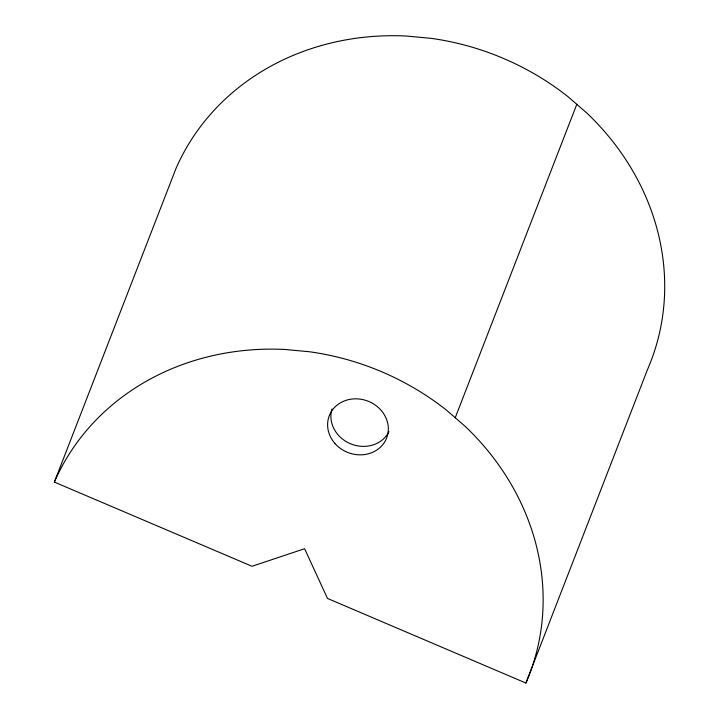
<?xml version="1.0" encoding="UTF-8"?>
<svg xmlns="http://www.w3.org/2000/svg" width="719" height="719" viewBox="0 0 719 719"><rect width="100%" height="100%" fill="white"/><g stroke="black" fill="none" stroke-linecap="round" stroke-linejoin="round"><path stroke-width="1.08" d="M54.347 482.081L175.912 168.659A256.332 229.792 21.2 0 1 406.28 36.022L431.094 38.341A256.332 229.792 21.2 0 1 567.983 96.679L586.731 112.928A256.332 229.792 21.2 0 1 647.468 369.629L525.904 683.05L327.478 598.424L304.604 548.714L252.018 566.284L54.347 482.081A256.332 229.792 21.2 0 1 284.706 349.443L309.529 351.762A256.332 229.792 21.2 0 1 446.418 410.1L465.166 426.358A256.332 229.792 21.2 0 1 525.904 683.05M455.235 417.748L576.8 104.318M388.997 431.616A30.755 27.574 21.2 0 1 351.007 443.974A30.755 27.574 21.2 0 1 331.989 408.94M334.802 443.326A30.755 27.574 21.2 0 0 386.552 438.213A30.755 27.574 21.2 0 0 352.553 398.982A30.755 27.574 21.2 0 0 334.802 443.326"/></g></svg>
